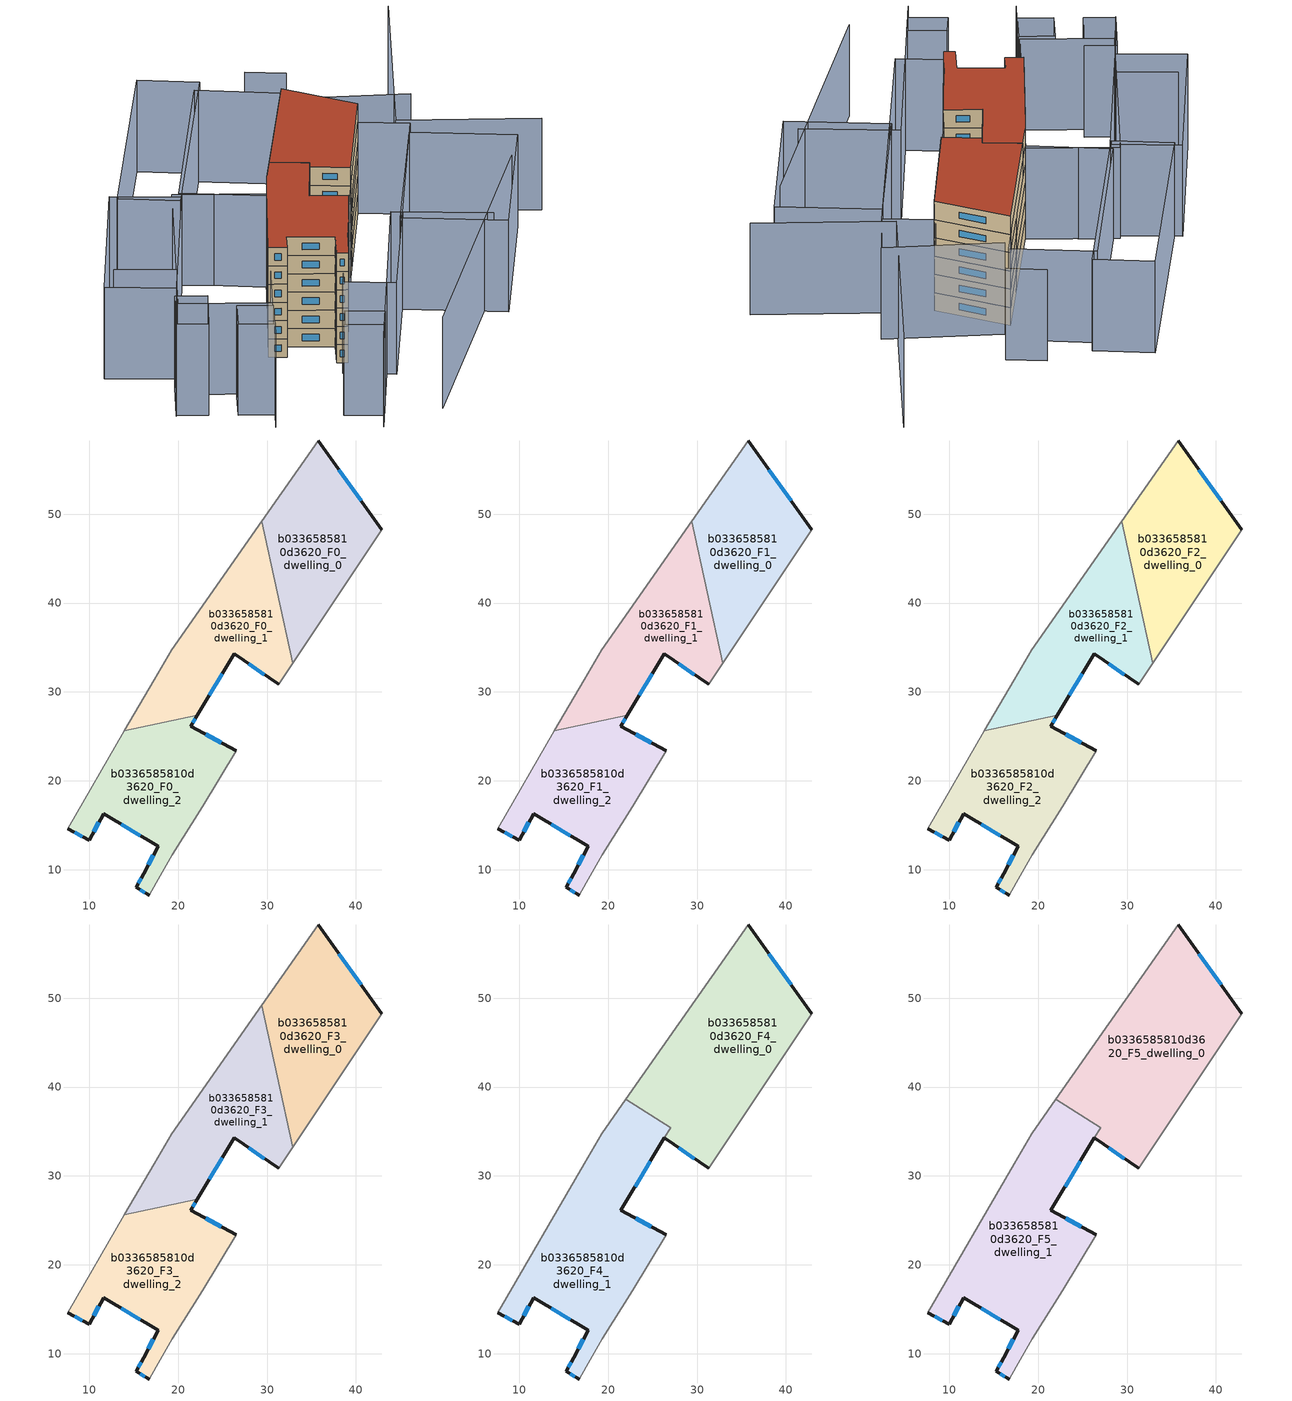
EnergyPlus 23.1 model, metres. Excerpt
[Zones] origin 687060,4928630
b0336585810d3620_F0_dwelling_0
 floor ground (EU_floor_Construction): 35.74,58.24 42.93,48.26 32.87,33.21 29.42,49.21 z0
 wall outside (EU_wall_Construction): 42.93,48.26 35.74,58.24 z0:3
 wall adiabatic (EU_wall_Construction): 32.87,33.21 42.93,48.26 / 35.74,58.24 29.42,49.21 z0:3
 wall to b0336585810d3620_F0_dwelling_1 (EU_wall_Construction): 29.42,49.21 32.87,33.21 z0:3
 window (EU_Window_Construction): 40.6,51.51 38.08,54.99 z0.98:2.02
b0336585810d3620_F0_dwelling_1
 floor ground (EU_floor_Construction): 29.42,49.21 32.87,33.21 31.29,30.85 26.32,34.27 22.17,27.38 13.94,25.61 17.3,31.38 19.28,34.75 z0
 wall outside (EU_wall_Construction): 22.17,27.38 26.32,34.27 31.29,30.85 z0:3
 wall adiabatic (EU_wall_Construction): 29.42,49.21 19.28,34.75 17.3,31.38 13.94,25.61 / 31.29,30.85 32.87,33.21 z0:3
 wall to b0336585810d3620_F0_dwelling_2 (EU_wall_Construction): 13.94,25.61 22.17,27.38 z0:3
 window (EU_Window_Construction): 27.94,33.15 29.68,31.96 / 23.52,29.62 24.97,32.03 z0.98:2.02
b0336585810d3620_F0_dwelling_2
 floor ground (EU_floor_Construction): 26.51,23.39 22.74,17.13 19.35,11.69 17.52,8.54 16.72,7.15 15.25,8 16.1,9.53 17.75,12.64 11.6,16.28 9.97,13.3 7.54,14.63 13.94,25.61 22.17,27.38 21.42,26.16 z0
 wall outside (EU_wall_Construction): 7.54,14.63 9.97,13.3 11.6,16.28 17.75,12.64 16.1,9.53 15.25,8 16.72,7.15 / 26.51,23.39 21.42,26.16 22.17,27.38 z0:3
 wall adiabatic (EU_wall_Construction): 16.72,7.15 17.52,8.54 19.35,11.69 22.74,17.13 26.51,23.39 / 13.94,25.61 7.54,14.63 z0:3
 window (EU_Window_Construction): 15.73,7.72 16.25,7.42 / 15.83,9.03 15.53,8.49 / 17.22,11.62 16.64,10.54 / 13.6,15.09 15.75,13.82 / 10.5,14.27 11.07,15.31 / 8.33,14.19 9.18,13.73 / 21.67,26.56 21.92,26.98 / 24.86,24.29 23.08,25.26 z0.98:2.02
b0336585810d3620_F1_dwelling_0
 floor to b0336585810d3620_F0_dwelling_0 (EU_floor_Construction): 35.74,58.24 42.93,48.26 32.87,33.21 29.42,49.21 z3
 wall outside (EU_wall_Construction): 42.93,48.26 35.74,58.24 z3:6
 wall adiabatic (EU_wall_Construction): 32.87,33.21 42.93,48.26 / 35.74,58.24 29.42,49.21 z3:6
 wall to b0336585810d3620_F1_dwelling_1 (EU_wall_Construction): 29.42,49.21 32.87,33.21 z3:6
 window (EU_Window_Construction): 40.6,51.51 38.08,54.99 z3.98:5.02
b0336585810d3620_F1_dwelling_1
 floor to b0336585810d3620_F0_dwelling_1 (EU_floor_Construction): 29.42,49.21 32.87,33.21 31.29,30.85 26.32,34.27 22.17,27.38 13.94,25.61 17.3,31.38 19.28,34.75 z3
 wall outside (EU_wall_Construction): 22.17,27.38 26.32,34.27 31.29,30.85 z3:6
 wall adiabatic (EU_wall_Construction): 29.42,49.21 19.28,34.75 17.3,31.38 13.94,25.61 / 31.29,30.85 32.87,33.21 z3:6
 wall to b0336585810d3620_F1_dwelling_2 (EU_wall_Construction): 13.94,25.61 22.17,27.38 z3:6
 window (EU_Window_Construction): 27.94,33.15 29.68,31.96 / 23.52,29.62 24.97,32.03 z3.98:5.02
b0336585810d3620_F1_dwelling_2
 floor to b0336585810d3620_F0_dwelling_2 (EU_floor_Construction): 26.51,23.39 22.74,17.13 19.35,11.69 17.52,8.54 16.72,7.15 15.25,8 16.1,9.53 17.75,12.64 11.6,16.28 9.97,13.3 7.54,14.63 13.94,25.61 22.17,27.38 21.42,26.16 z3
 wall outside (EU_wall_Construction): 7.54,14.63 9.97,13.3 11.6,16.28 17.75,12.64 16.1,9.53 15.25,8 16.72,7.15 / 26.51,23.39 21.42,26.16 22.17,27.38 z3:6
 wall adiabatic (EU_wall_Construction): 16.72,7.15 17.52,8.54 19.35,11.69 22.74,17.13 26.51,23.39 / 13.94,25.61 7.54,14.63 z3:6
 window (EU_Window_Construction): 15.73,7.72 16.25,7.42 / 15.83,9.03 15.53,8.49 / 17.22,11.62 16.64,10.54 / 13.6,15.09 15.75,13.82 / 10.5,14.27 11.07,15.31 / 8.33,14.19 9.18,13.73 / 21.67,26.56 21.92,26.98 / 24.86,24.29 23.08,25.26 z3.98:5.02
b0336585810d3620_F2_dwelling_0
 floor to b0336585810d3620_F1_dwelling_0 (EU_floor_Construction): 35.74,58.24 42.93,48.26 32.87,33.21 29.42,49.21 z6
 wall outside (EU_wall_Construction): 42.93,48.26 35.74,58.24 z6:9
 wall adiabatic (EU_wall_Construction): 32.87,33.21 42.93,48.26 / 35.74,58.24 29.42,49.21 z6:9
 wall to b0336585810d3620_F2_dwelling_1 (EU_wall_Construction): 29.42,49.21 32.87,33.21 z6:9
 window (EU_Window_Construction): 40.6,51.51 38.08,54.99 z6.98:8.02
b0336585810d3620_F2_dwelling_1
 floor to b0336585810d3620_F1_dwelling_1 (EU_floor_Construction): 29.42,49.21 32.87,33.21 31.29,30.85 26.32,34.27 22.17,27.38 13.94,25.61 17.3,31.38 19.28,34.75 z6
 wall outside (EU_wall_Construction): 22.17,27.38 26.32,34.27 31.29,30.85 z6:9
 wall adiabatic (EU_wall_Construction): 29.42,49.21 19.28,34.75 17.3,31.38 13.94,25.61 / 31.29,30.85 32.87,33.21 z6:9
 wall to b0336585810d3620_F2_dwelling_2 (EU_wall_Construction): 13.94,25.61 22.17,27.38 z6:9
 window (EU_Window_Construction): 27.94,33.15 29.68,31.96 / 23.52,29.62 24.97,32.03 z6.98:8.02
b0336585810d3620_F2_dwelling_2
 floor to b0336585810d3620_F1_dwelling_2 (EU_floor_Construction): 26.51,23.39 22.74,17.13 19.35,11.69 17.52,8.54 16.72,7.15 15.25,8 16.1,9.53 17.75,12.64 11.6,16.28 9.97,13.3 7.54,14.63 13.94,25.61 22.17,27.38 21.42,26.16 z6
 wall outside (EU_wall_Construction): 7.54,14.63 9.97,13.3 11.6,16.28 17.75,12.64 16.1,9.53 15.25,8 16.72,7.15 / 26.51,23.39 21.42,26.16 22.17,27.38 z6:9
 wall adiabatic (EU_wall_Construction): 16.72,7.15 17.52,8.54 19.35,11.69 22.74,17.13 26.51,23.39 / 13.94,25.61 7.54,14.63 z6:9
 window (EU_Window_Construction): 15.73,7.72 16.25,7.42 / 15.83,9.03 15.53,8.49 / 17.22,11.62 16.64,10.54 / 13.6,15.09 15.75,13.82 / 10.5,14.27 11.07,15.31 / 8.33,14.19 9.18,13.73 / 21.67,26.56 21.92,26.98 / 24.86,24.29 23.08,25.26 z6.98:8.02
b0336585810d3620_F3_dwelling_0
 floor to b0336585810d3620_F2_dwelling_0 (EU_floor_Construction): 35.74,58.24 42.93,48.26 32.87,33.21 29.42,49.21 z9
 wall outside (EU_wall_Construction): 42.93,48.26 35.74,58.24 z9:12
 wall adiabatic (EU_wall_Construction): 32.87,33.21 42.93,48.26 / 35.74,58.24 29.42,49.21 z9:12
 wall to b0336585810d3620_F3_dwelling_1 (EU_wall_Construction): 29.42,49.21 32.87,33.21 z9:12
 window (EU_Window_Construction): 40.6,51.51 38.08,54.99 z9.98:11.02
b0336585810d3620_F3_dwelling_1
 floor to b0336585810d3620_F2_dwelling_1 (EU_floor_Construction): 29.42,49.21 32.87,33.21 31.29,30.85 26.32,34.27 22.17,27.38 13.94,25.61 17.3,31.38 19.28,34.75 z9
 wall outside (EU_wall_Construction): 22.17,27.38 26.32,34.27 31.29,30.85 z9:12
 wall adiabatic (EU_wall_Construction): 29.42,49.21 19.28,34.75 17.3,31.38 13.94,25.61 / 31.29,30.85 32.87,33.21 z9:12
 wall to b0336585810d3620_F3_dwelling_2 (EU_wall_Construction): 13.94,25.61 22.17,27.38 z9:12
 window (EU_Window_Construction): 27.94,33.15 29.68,31.96 / 23.52,29.62 24.97,32.03 z9.98:11.02
b0336585810d3620_F3_dwelling_2
 floor to b0336585810d3620_F2_dwelling_2 (EU_floor_Construction): 26.51,23.39 22.74,17.13 19.35,11.69 17.52,8.54 16.72,7.15 15.25,8 16.1,9.53 17.75,12.64 11.6,16.28 9.97,13.3 7.54,14.63 13.94,25.61 22.17,27.38 21.42,26.16 z9
 wall outside (EU_wall_Construction): 7.54,14.63 9.97,13.3 11.6,16.28 17.75,12.64 16.1,9.53 15.25,8 16.72,7.15 / 26.51,23.39 21.42,26.16 22.17,27.38 z9:12
 wall adiabatic (EU_wall_Construction): 16.72,7.15 17.52,8.54 19.35,11.69 22.74,17.13 26.51,23.39 / 13.94,25.61 7.54,14.63 z9:12
 window (EU_Window_Construction): 15.73,7.72 16.25,7.42 / 15.83,9.03 15.53,8.49 / 17.22,11.62 16.64,10.54 / 13.6,15.09 15.75,13.82 / 10.5,14.27 11.07,15.31 / 8.33,14.19 9.18,13.73 / 21.67,26.56 21.92,26.98 / 24.86,24.29 23.08,25.26 z9.98:11.02
b0336585810d3620_F4_dwelling_0
 floor to b0336585810d3620_F3_dwelling_0 (EU_floor_Construction): 35.74,58.24 42.93,48.26 32.87,33.21 29.42,49.2 z12
 floor to b0336585810d3620_F3_dwelling_1 (EU_floor_Construction): 29.42,49.2 32.87,33.21 31.29,30.85 26.32,34.27 27.02,35.42 22,38.62 z12
 wall outside (EU_wall_Construction): 42.93,48.26 35.74,58.24 / 26.32,34.27 31.29,30.85 z12:15
 wall adiabatic (EU_wall_Construction): 35.74,58.24 22,38.62 / 31.29,30.85 42.93,48.26 z12:15
 wall to b0336585810d3620_F4_dwelling_1 (EU_wall_Construction): 22,38.62 27.02,35.42 26.32,34.27 z12:15
 window (EU_Window_Construction): 40.6,51.51 38.08,54.99 / 27.94,33.15 29.68,31.96 z12.98:14.02
b0336585810d3620_F4_dwelling_1
 floor to b0336585810d3620_F3_dwelling_1 (EU_floor_Construction): 27.02,35.42 22.17,27.38 13.94,25.61 17.3,31.38 19.28,34.75 22,38.62 z12
 floor to b0336585810d3620_F3_dwelling_2 (EU_floor_Construction): 26.51,23.39 22.74,17.13 19.35,11.69 17.52,8.54 16.72,7.15 15.25,8 16.1,9.53 17.75,12.64 11.6,16.28 9.97,13.3 7.54,14.63 13.94,25.61 22.17,27.38 21.42,26.16 z12
 wall outside (EU_wall_Construction): 7.54,14.63 9.97,13.3 11.6,16.28 17.75,12.64 16.1,9.53 15.25,8 16.72,7.15 / 26.51,23.39 21.42,26.16 26.32,34.27 z12:15
 wall adiabatic (EU_wall_Construction): 16.72,7.15 17.52,8.54 19.35,11.69 22.74,17.13 26.51,23.39 / 22,38.62 19.28,34.75 17.3,31.38 7.54,14.63 z12:15
 window (EU_Window_Construction): 15.73,7.72 16.25,7.42 / 15.83,9.03 15.53,8.49 / 17.22,11.62 16.64,10.54 / 13.6,15.09 15.75,13.82 / 10.5,14.27 11.07,15.31 / 8.33,14.19 9.18,13.73 / 24.86,24.29 23.08,25.26 / 23.02,28.79 24.73,31.63 z12.98:14.02
b0336585810d3620_F5_dwelling_0
 floor to b0336585810d3620_F4_dwelling_0 (EU_floor_Construction): 35.74,58.24 42.93,48.26 31.29,30.85 26.32,34.27 27.02,35.42 22,38.62 z15
 wall outside (EU_wall_Construction): 42.93,48.26 35.74,58.24 / 26.32,34.27 31.29,30.85 z15:18
 wall adiabatic (EU_wall_Construction): 35.74,58.24 22,38.62 / 31.29,30.85 42.93,48.26 z15:18
 wall to b0336585810d3620_F5_dwelling_1 (EU_wall_Construction): 22,38.62 27.02,35.42 26.32,34.27 z15:18
 window (EU_Window_Construction): 40.6,51.51 38.08,54.99 / 27.94,33.15 29.68,31.96 z15.98:17.02
 roof outside (EU_roof_Construction): 31.29,30.85 42.93,48.26 35.74,58.24 22,38.62 27.02,35.42 26.32,34.27 z18
b0336585810d3620_F5_dwelling_1
 floor to b0336585810d3620_F4_dwelling_1 (EU_floor_Construction): 27.02,35.42 21.42,26.16 26.51,23.39 22.74,17.13 19.35,11.69 17.52,8.54 16.72,7.15 15.25,8 16.1,9.53 17.75,12.64 11.6,16.28 9.97,13.3 7.54,14.63 17.3,31.38 19.28,34.75 22,38.62 z15
 wall outside (EU_wall_Construction): 7.54,14.63 9.97,13.3 11.6,16.28 17.75,12.64 16.1,9.53 15.25,8 16.72,7.15 / 26.51,23.39 21.42,26.16 26.32,34.27 z15:18
 wall adiabatic (EU_wall_Construction): 16.72,7.15 17.52,8.54 19.35,11.69 22.74,17.13 26.51,23.39 / 22,38.62 19.28,34.75 17.3,31.38 7.54,14.63 z15:18
 window (EU_Window_Construction): 15.73,7.72 16.25,7.42 / 15.83,9.03 15.53,8.49 / 17.22,11.62 16.64,10.54 / 13.6,15.09 15.75,13.82 / 10.5,14.27 11.07,15.31 / 8.33,14.19 9.18,13.73 / 24.86,24.29 23.08,25.26 / 23.02,28.79 24.73,31.63 z15.98:17.02
 roof outside (EU_roof_Construction): 19.35,11.69 22.74,17.13 26.51,23.39 21.42,26.16 27.02,35.42 22,38.62 19.28,34.75 17.3,31.38 7.54,14.63 9.97,13.3 11.6,16.28 17.75,12.64 16.1,9.53 15.25,8 16.72,7.15 17.52,8.54 z18
shading: 10.46,-13.44 32.08,20.73 / 32.08,20.73 44.9,12.63 / -1.08,-1.78 -3.13,-5.42 / 21,-12.78 56.79,27.41 / -12.51,25.32 -4.56,20.5 / -4.56,20.5 -13.9,5.09 / 66.72,35.46 47.97,45.92 / 47.97,45.92 66.16,78.54 / 42.06,67.34 37.02,70.8 / 54.28,52.21 37.92,60.15 / 9.67,-3.63 14.69,-6.81 / 14.69,-6.81 12.39,-10.44 / 12.39,-10.44 7.37,-7.25 / 7.37,-7.25 9.67,-3.63 / -5.94,0.65 -3.07,5.91 / -3.07,5.91 1.64,3.34 / 1.64,3.34 -1.24,-1.92 / -1.24,-1.92 -5.94,0.65 / -9.66,2.92 -13.81,5.3 / -13.81,5.3 -9.26,13.23 / -9.26,13.23 -5.11,10.85 / -5.11,10.85 -9.66,2.92 / 19.43,35.14 1.92,4.13 / 1.92,4.13 -10.13,10.94 / -10.13,10.94 7.38,41.95 / 7.38,41.95 19.43,35.14 / 49.36,44.09 20.9,0.3 / 20.9,0.3 14.25,4.62 / 14.25,4.62 42.71,48.41 / 42.71,48.41 49.36,44.09 / 32.21,18.25 47.7,41.53 / 47.7,41.53 60.99,32.69 / 60.99,32.69 45.5,9.41 / 45.5,9.41 32.21,18.25 / 8.15,40.41 -7.68,15.36 / -7.68,15.36 -16.68,21.04 / -16.68,21.04 -0.85,46.09 / -0.85,46.09 8.15,40.41 / 8.52,41.85 27.64,69.46 / 27.64,69.46 38.37,62.02 / 38.37,62.02 19.24,34.42 / 19.24,34.42 8.52,41.85 / -0.2,44.87 22.07,76.63 / 22.07,76.63 29.67,71.31 / 29.67,71.31 7.41,39.54 / 7.41,39.54 -0.2,44.87 z0:15
[Building]
EU S2 Campaign: North Axis=0; Terrain=City; Solar Distribution=FullExterior
[Site:Location]
Bologna: Latitude=44.5; Longitude=11.25; Time Zone=1; Elevation=37
[SizingPeriod:WeatherFileDays]
AnnualSizingPeriod: Begin Month=1; Begin Day of Month=1; End Month=12; End Day of Month=31; Day of Week for Start Day=Monday; Use Weather File Daylight Saving Period=No; Use Weather File Rain and Snow Indicators=No
[MATERIAL]
EU_InternalMass_Material: Roughness=MediumRough; Thickness=0.1; Conductivity=1; Density=1800; Specific Heat=900; Thermal Absorptance=0.9; Solar Absorptance=0.7; Visible Absorptance=0.7
[MATERIAL:NOMASS] Roughness=MediumRough; Thermal Absorptance=0.9; Solar Absorptance=0.7; Visible Absorptance=0.7
Name | Thermal Resistance
EU_wall_NoMass | 0.905828
EU_roof_NoMass | 0.37593
EU_floor_NoMass | 0.67114
[WINDOWMATERIAL:SIMPLEGLAZINGSYSTEM]
EU_Window_SimpleGlazing: UFactor=4.52486; Solar Heat Gain Coefficient=0.85; Visible Transmittance=0.85
[CONSTRUCTION]
EU_wall_Construction: EU_wall_NoMass
EU_roof_Construction: EU_roof_NoMass
EU_floor_Construction: EU_floor_NoMass
EU_InternalMass_Construction: EU_InternalMass_Material
EU_Window_Construction: EU_Window_SimpleGlazing
[ZONE] Type=1; Multiplier=1; Ceiling Height=autocalculate; Floor Area=autocalculate; Part of Total Floor Area=Yes
Name | Volume
b0336585810d3620_F0_dwelling_0; b0336585810d3620_F1_dwelling_0; b0336585810d3620_F2_dwelling_0; b0336585810d3620_F3_dwelling_0 | 511.564
b0336585810d3620_F4_dwelling_0; b0336585810d3620_F5_dwelling_0 | 793.853
b0336585810d3620_F0_dwelling_1; b0336585810d3620_F1_dwelling_1; b0336585810d3620_F2_dwelling_1; b0336585810d3620_F3_dwelling_1 | 511.576
b0336585810d3620_F4_dwelling_1; b0336585810d3620_F5_dwelling_1 | 740.826
b0336585810d3620_F0_dwelling_2 | 511.58
b0336585810d3620_F1_dwelling_2; b0336585810d3620_F2_dwelling_2; b0336585810d3620_F3_dwelling_2 | 511.579
[INTERNALMASS] Construction=EU_InternalMass_Construction
Name | Zone or ZoneList | Surface Area
b0336585810d3620_F0_dwelling_0_EU_InternalMass | b0336585810d3620_F0_dwelling_0 | 170.522
b0336585810d3620_F0_dwelling_1_EU_InternalMass | b0336585810d3620_F0_dwelling_1 | 170.522
b0336585810d3620_F0_dwelling_2_EU_InternalMass | b0336585810d3620_F0_dwelling_2 | 170.527
b0336585810d3620_F1_dwelling_0_EU_InternalMass | b0336585810d3620_F1_dwelling_0 | 170.522
b0336585810d3620_F1_dwelling_1_EU_InternalMass | b0336585810d3620_F1_dwelling_1 | 170.522
b0336585810d3620_F1_dwelling_2_EU_InternalMass | b0336585810d3620_F1_dwelling_2 | 170.527
b0336585810d3620_F2_dwelling_0_EU_InternalMass | b0336585810d3620_F2_dwelling_0 | 170.522
b0336585810d3620_F2_dwelling_1_EU_InternalMass | b0336585810d3620_F2_dwelling_1 | 170.522
b0336585810d3620_F2_dwelling_2_EU_InternalMass | b0336585810d3620_F2_dwelling_2 | 170.527
b0336585810d3620_F3_dwelling_0_EU_InternalMass | b0336585810d3620_F3_dwelling_0 | 170.522
b0336585810d3620_F3_dwelling_1_EU_InternalMass | b0336585810d3620_F3_dwelling_1 | 170.522
b0336585810d3620_F3_dwelling_2_EU_InternalMass | b0336585810d3620_F3_dwelling_2 | 170.527
b0336585810d3620_F4_dwelling_0_EU_InternalMass | b0336585810d3620_F4_dwelling_0 | 264.614
b0336585810d3620_F4_dwelling_1_EU_InternalMass | b0336585810d3620_F4_dwelling_1 | 246.941
b0336585810d3620_F5_dwelling_0_EU_InternalMass | b0336585810d3620_F5_dwelling_0 | 264.614
b0336585810d3620_F5_dwelling_1_EU_InternalMass | b0336585810d3620_F5_dwelling_1 | 246.941
[OTHEREQUIPMENT] Fuel Type=Electricity; Design Level Calculation Method=Watts/Area; Power per Zone Floor Area=1; Fraction Latent=0; Fraction Radiant=0; Fraction Lost=0; Carbon Dioxide Generation Rate=0; EndUse Subcategory=EU_Step8_InternalGains
Name | Zone or ZoneList or Space or SpaceList | Schedule
EU_Step8_InternalGain_b0336585810d3620_F0_dwelling_0_f000 | b0336585810d3620_F0_dwelling_0 | EU_Step8_GainSchedule_b0336585810d3620_F0_dwelling_0_f000
EU_Step8_InternalGain_b0336585810d3620_F0_dwelling_1_f000 | b0336585810d3620_F0_dwelling_1 | EU_Step8_GainSchedule_b0336585810d3620_F0_dwelling_1_f000
EU_Step8_InternalGain_b0336585810d3620_F0_dwelling_2_f000 | b0336585810d3620_F0_dwelling_2 | EU_Step8_GainSchedule_b0336585810d3620_F0_dwelling_2_f000
EU_Step8_InternalGain_b0336585810d3620_F1_dwelling_0_f000 | b0336585810d3620_F1_dwelling_0 | EU_Step8_GainSchedule_b0336585810d3620_F1_dwelling_0_f000
EU_Step8_InternalGain_b0336585810d3620_F1_dwelling_1_f000 | b0336585810d3620_F1_dwelling_1 | EU_Step8_GainSchedule_b0336585810d3620_F1_dwelling_1_f000
EU_Step8_InternalGain_b0336585810d3620_F1_dwelling_2_f000 | b0336585810d3620_F1_dwelling_2 | EU_Step8_GainSchedule_b0336585810d3620_F1_dwelling_2_f000
EU_Step8_InternalGain_b0336585810d3620_F2_dwelling_0_f000 | b0336585810d3620_F2_dwelling_0 | EU_Step8_GainSchedule_b0336585810d3620_F2_dwelling_0_f000
EU_Step8_InternalGain_b0336585810d3620_F2_dwelling_1_f000 | b0336585810d3620_F2_dwelling_1 | EU_Step8_GainSchedule_b0336585810d3620_F2_dwelling_1_f000
EU_Step8_InternalGain_b0336585810d3620_F2_dwelling_2_f000 | b0336585810d3620_F2_dwelling_2 | EU_Step8_GainSchedule_b0336585810d3620_F2_dwelling_2_f000
EU_Step8_InternalGain_b0336585810d3620_F3_dwelling_0_f000 | b0336585810d3620_F3_dwelling_0 | EU_Step8_GainSchedule_b0336585810d3620_F3_dwelling_0_f000
EU_Step8_InternalGain_b0336585810d3620_F3_dwelling_1_f000 | b0336585810d3620_F3_dwelling_1 | EU_Step8_GainSchedule_b0336585810d3620_F3_dwelling_1_f000
EU_Step8_InternalGain_b0336585810d3620_F3_dwelling_2_f000 | b0336585810d3620_F3_dwelling_2 | EU_Step8_GainSchedule_b0336585810d3620_F3_dwelling_2_f000
EU_Step8_InternalGain_b0336585810d3620_F4_dwelling_0_f000 | b0336585810d3620_F4_dwelling_0 | EU_Step8_GainSchedule_b0336585810d3620_F4_dwelling_0_f000
EU_Step8_InternalGain_b0336585810d3620_F4_dwelling_1_f000 | b0336585810d3620_F4_dwelling_1 | EU_Step8_GainSchedule_b0336585810d3620_F4_dwelling_1_f000
EU_Step8_InternalGain_b0336585810d3620_F5_dwelling_0_f000 | b0336585810d3620_F5_dwelling_0 | EU_Step8_GainSchedule_b0336585810d3620_F5_dwelling_0_f000
EU_Step8_InternalGain_b0336585810d3620_F5_dwelling_1_f000 | b0336585810d3620_F5_dwelling_1 | EU_Step8_GainSchedule_b0336585810d3620_F5_dwelling_1_f000
[ZONEVENTILATION:DESIGNFLOWRATE] Schedule=EU_AlwaysOn; Design Flow Rate Calculation Method=AirChanges/Hour; Air Changes per Hour=0.73129; Ventilation Type=Natural; Fan Pressure Rise=0; Fan Total Efficiency=1; Constant Term Coefficient=1; Temperature Term Coefficient=0; Velocity Term Coefficient=0; Velocity Squared Term Coefficient=0; Minimum Indoor Temperature=-100; Maximum Indoor Temperature=100; Delta Temperature=-100; Minimum Outdoor Temperature=-100; Maximum Outdoor Temperature=100; Maximum Wind Speed=40
Name | Zone or ZoneList or Space or SpaceList
EU_ConstantAir_b0336585810d3620_F0_dwelling_0 | b0336585810d3620_F0_dwelling_0
EU_ConstantAir_b0336585810d3620_F0_dwelling_1 | b0336585810d3620_F0_dwelling_1
EU_ConstantAir_b0336585810d3620_F0_dwelling_2 | b0336585810d3620_F0_dwelling_2
EU_ConstantAir_b0336585810d3620_F1_dwelling_0 | b0336585810d3620_F1_dwelling_0
EU_ConstantAir_b0336585810d3620_F1_dwelling_1 | b0336585810d3620_F1_dwelling_1
EU_ConstantAir_b0336585810d3620_F1_dwelling_2 | b0336585810d3620_F1_dwelling_2
EU_ConstantAir_b0336585810d3620_F2_dwelling_0 | b0336585810d3620_F2_dwelling_0
EU_ConstantAir_b0336585810d3620_F2_dwelling_1 | b0336585810d3620_F2_dwelling_1
EU_ConstantAir_b0336585810d3620_F2_dwelling_2 | b0336585810d3620_F2_dwelling_2
EU_ConstantAir_b0336585810d3620_F3_dwelling_0 | b0336585810d3620_F3_dwelling_0
EU_ConstantAir_b0336585810d3620_F3_dwelling_1 | b0336585810d3620_F3_dwelling_1
EU_ConstantAir_b0336585810d3620_F3_dwelling_2 | b0336585810d3620_F3_dwelling_2
EU_ConstantAir_b0336585810d3620_F4_dwelling_0 | b0336585810d3620_F4_dwelling_0
EU_ConstantAir_b0336585810d3620_F4_dwelling_1 | b0336585810d3620_F4_dwelling_1
EU_ConstantAir_b0336585810d3620_F5_dwelling_0 | b0336585810d3620_F5_dwelling_0
EU_ConstantAir_b0336585810d3620_F5_dwelling_1 | b0336585810d3620_F5_dwelling_1
[HVACTEMPLATE:THERMOSTAT] Constant Heating Setpoint=20; Constant Cooling Setpoint=50
EU_HeatOnly_b0336585810d3620_F0_dwelling_0; EU_HeatOnly_b0336585810d3620_F0_dwelling_1; EU_HeatOnly_b0336585810d3620_F0_dwelling_2; EU_HeatOnly_b0336585810d3620_F1_dwelling_0; EU_HeatOnly_b0336585810d3620_F1_dwelling_1; EU_HeatOnly_b0336585810d3620_F1_dwelling_2; EU_HeatOnly_b0336585810d3620_F2_dwelling_0; EU_HeatOnly_b0336585810d3620_F2_dwelling_1; EU_HeatOnly_b0336585810d3620_F2_dwelling_2; EU_HeatOnly_b0336585810d3620_F3_dwelling_0; EU_HeatOnly_b0336585810d3620_F3_dwelling_1; EU_HeatOnly_b0336585810d3620_F3_dwelling_2; EU_HeatOnly_b0336585810d3620_F4_dwelling_0; EU_HeatOnly_b0336585810d3620_F4_dwelling_1; EU_HeatOnly_b0336585810d3620_F5_dwelling_0; EU_HeatOnly_b0336585810d3620_F5_dwelling_1
[HVACTEMPLATE:ZONE:IDEALLOADSAIRSYSTEM] System Availability Schedule=EU_AlwaysOn; Maximum Heating Supply Air Temperature=50; Minimum Cooling Supply Air Temperature=13; Maximum Heating Supply Air Humidity Ratio=0.0156; Minimum Cooling Supply Air Humidity Ratio=0.0077; Heating Limit=NoLimit; Cooling Limit=NoLimit; Heating Availability Schedule=EU_AlwaysOn; Cooling Availability Schedule=EU_CoolingOff; Dehumidification Control Type=ConstantSensibleHeatRatio; Cooling Sensible Heat Ratio=0.7; Dehumidification Setpoint=60; Humidification Control Type=None; Humidification Setpoint=30; Outdoor Air Method=None; Outdoor Air Flow Rate per Person=0.00944; Outdoor Air Flow Rate per Zone Floor Area=0; Outdoor Air Flow Rate per Zone=0; Demand Controlled Ventilation Type=None; Outdoor Air Economizer Type=NoEconomizer; Heat Recovery Type=None; Sensible Heat Recovery Effectiveness=0.7; Latent Heat Recovery Effectiveness=0.65
Name | Template Thermostat
b0336585810d3620_F0_dwelling_0 | EU_HeatOnly_b0336585810d3620_F0_dwelling_0
b0336585810d3620_F0_dwelling_1 | EU_HeatOnly_b0336585810d3620_F0_dwelling_1
b0336585810d3620_F0_dwelling_2 | EU_HeatOnly_b0336585810d3620_F0_dwelling_2
b0336585810d3620_F1_dwelling_0 | EU_HeatOnly_b0336585810d3620_F1_dwelling_0
b0336585810d3620_F1_dwelling_1 | EU_HeatOnly_b0336585810d3620_F1_dwelling_1
b0336585810d3620_F1_dwelling_2 | EU_HeatOnly_b0336585810d3620_F1_dwelling_2
b0336585810d3620_F2_dwelling_0 | EU_HeatOnly_b0336585810d3620_F2_dwelling_0
b0336585810d3620_F2_dwelling_1 | EU_HeatOnly_b0336585810d3620_F2_dwelling_1
b0336585810d3620_F2_dwelling_2 | EU_HeatOnly_b0336585810d3620_F2_dwelling_2
b0336585810d3620_F3_dwelling_0 | EU_HeatOnly_b0336585810d3620_F3_dwelling_0
b0336585810d3620_F3_dwelling_1 | EU_HeatOnly_b0336585810d3620_F3_dwelling_1
b0336585810d3620_F3_dwelling_2 | EU_HeatOnly_b0336585810d3620_F3_dwelling_2
b0336585810d3620_F4_dwelling_0 | EU_HeatOnly_b0336585810d3620_F4_dwelling_0
b0336585810d3620_F4_dwelling_1 | EU_HeatOnly_b0336585810d3620_F4_dwelling_1
b0336585810d3620_F5_dwelling_0 | EU_HeatOnly_b0336585810d3620_F5_dwelling_0
b0336585810d3620_F5_dwelling_1 | EU_HeatOnly_b0336585810d3620_F5_dwelling_1
[SIZING:ZONE] Zone Cooling Design Supply Air Temperature Input Method=SupplyAirTemperature; Zone Cooling Design Supply Air Temperature=13; Zone Heating Design Supply Air Temperature Input Method=SupplyAirTemperature; Zone Heating Design Supply Air Temperature=50; Zone Cooling Design Supply Air Humidity Ratio=0.008; Zone Heating Design Supply Air Humidity Ratio=0.008; Cooling Design Air Flow Method=DesignDay; Cooling Design Air Flow Rate=0; Cooling Minimum Air Flow per Zone Floor Area=0.000762; Cooling Minimum Air Flow=0; Cooling Minimum Air Flow Fraction=0.2; Heating Design Air Flow Method=DesignDay; Heating Design Air Flow Rate=0; Heating Maximum Air Flow per Zone Floor Area=0.002032; Heating Maximum Air Flow=0.141576; Heating Maximum Air Flow Fraction=0.3; Account for Dedicated Outdoor Air System=No; Dedicated Outdoor Air System Control Strategy=NeutralSupplyAir; Dedicated Outdoor Air Low Setpoint Temperature for Design=autosize; Dedicated Outdoor Air High Setpoint Temperature for Design=autosize; Zone Load Sizing Method=Sensible Load Only No Latent Load; Zone Latent Cooling Design Supply Air Humidity Ratio Input Method=HumidityRatioDifference; Zone Cooling Design Supply Air Humidity Ratio Difference=0.005; Zone Latent Heating Design Supply Air Humidity Ratio Input Method=HumidityRatioDifference; Zone Humidification Design Supply Air Humidity Ratio Difference=0.005
b0336585810d3620_F0_dwelling_0; b0336585810d3620_F0_dwelling_1; b0336585810d3620_F0_dwelling_2; b0336585810d3620_F1_dwelling_0; b0336585810d3620_F1_dwelling_1; b0336585810d3620_F1_dwelling_2; b0336585810d3620_F2_dwelling_0; b0336585810d3620_F2_dwelling_1; b0336585810d3620_F2_dwelling_2; b0336585810d3620_F3_dwelling_0; b0336585810d3620_F3_dwelling_1; b0336585810d3620_F3_dwelling_2; b0336585810d3620_F4_dwelling_0; b0336585810d3620_F4_dwelling_1; b0336585810d3620_F5_dwelling_0; b0336585810d3620_F5_dwelling_1
[SCHEDULE:CONSTANT]
Name | Hourly Value
EU_AlwaysOn | 1
EU_CoolingOff | 0
[SCHEDULE:FILE] Column Number=1; Rows to Skip at Top=0; Number of Hours of Data=8760; Column Separator=Comma; Interpolate to Timestep=No; Minutes per Item=60; Adjust Schedule for Daylight Savings=Yes
Name | File
EU_Step8_GainSchedule_b0336585810d3620_F0_dwelling_0_f000 | ../../schedules/b0336585810d3620/b0336585810d3620_F0_dwelling_0_f000_gain.csv
EU_Step8_GainSchedule_b0336585810d3620_F0_dwelling_1_f000 | ../../schedules/b0336585810d3620/b0336585810d3620_F0_dwelling_1_f000_gain.csv
EU_Step8_GainSchedule_b0336585810d3620_F0_dwelling_2_f000 | ../../schedules/b0336585810d3620/b0336585810d3620_F0_dwelling_2_f000_gain.csv
EU_Step8_GainSchedule_b0336585810d3620_F1_dwelling_0_f000 | ../../schedules/b0336585810d3620/b0336585810d3620_F1_dwelling_0_f000_gain.csv
EU_Step8_GainSchedule_b0336585810d3620_F1_dwelling_1_f000 | ../../schedules/b0336585810d3620/b0336585810d3620_F1_dwelling_1_f000_gain.csv
EU_Step8_GainSchedule_b0336585810d3620_F1_dwelling_2_f000 | ../../schedules/b0336585810d3620/b0336585810d3620_F1_dwelling_2_f000_gain.csv
EU_Step8_GainSchedule_b0336585810d3620_F2_dwelling_0_f000 | ../../schedules/b0336585810d3620/b0336585810d3620_F2_dwelling_0_f000_gain.csv
EU_Step8_GainSchedule_b0336585810d3620_F2_dwelling_1_f000 | ../../schedules/b0336585810d3620/b0336585810d3620_F2_dwelling_1_f000_gain.csv
EU_Step8_GainSchedule_b0336585810d3620_F2_dwelling_2_f000 | ../../schedules/b0336585810d3620/b0336585810d3620_F2_dwelling_2_f000_gain.csv
EU_Step8_GainSchedule_b0336585810d3620_F3_dwelling_0_f000 | ../../schedules/b0336585810d3620/b0336585810d3620_F3_dwelling_0_f000_gain.csv
EU_Step8_GainSchedule_b0336585810d3620_F3_dwelling_1_f000 | ../../schedules/b0336585810d3620/b0336585810d3620_F3_dwelling_1_f000_gain.csv
EU_Step8_GainSchedule_b0336585810d3620_F3_dwelling_2_f000 | ../../schedules/b0336585810d3620/b0336585810d3620_F3_dwelling_2_f000_gain.csv
EU_Step8_GainSchedule_b0336585810d3620_F4_dwelling_0_f000 | ../../schedules/b0336585810d3620/b0336585810d3620_F4_dwelling_0_f000_gain.csv
EU_Step8_GainSchedule_b0336585810d3620_F4_dwelling_1_f000 | ../../schedules/b0336585810d3620/b0336585810d3620_F4_dwelling_1_f000_gain.csv
EU_Step8_GainSchedule_b0336585810d3620_F5_dwelling_0_f000 | ../../schedules/b0336585810d3620/b0336585810d3620_F5_dwelling_0_f000_gain.csv
EU_Step8_GainSchedule_b0336585810d3620_F5_dwelling_1_f000 | ../../schedules/b0336585810d3620/b0336585810d3620_F5_dwelling_1_f000_gain.csv
